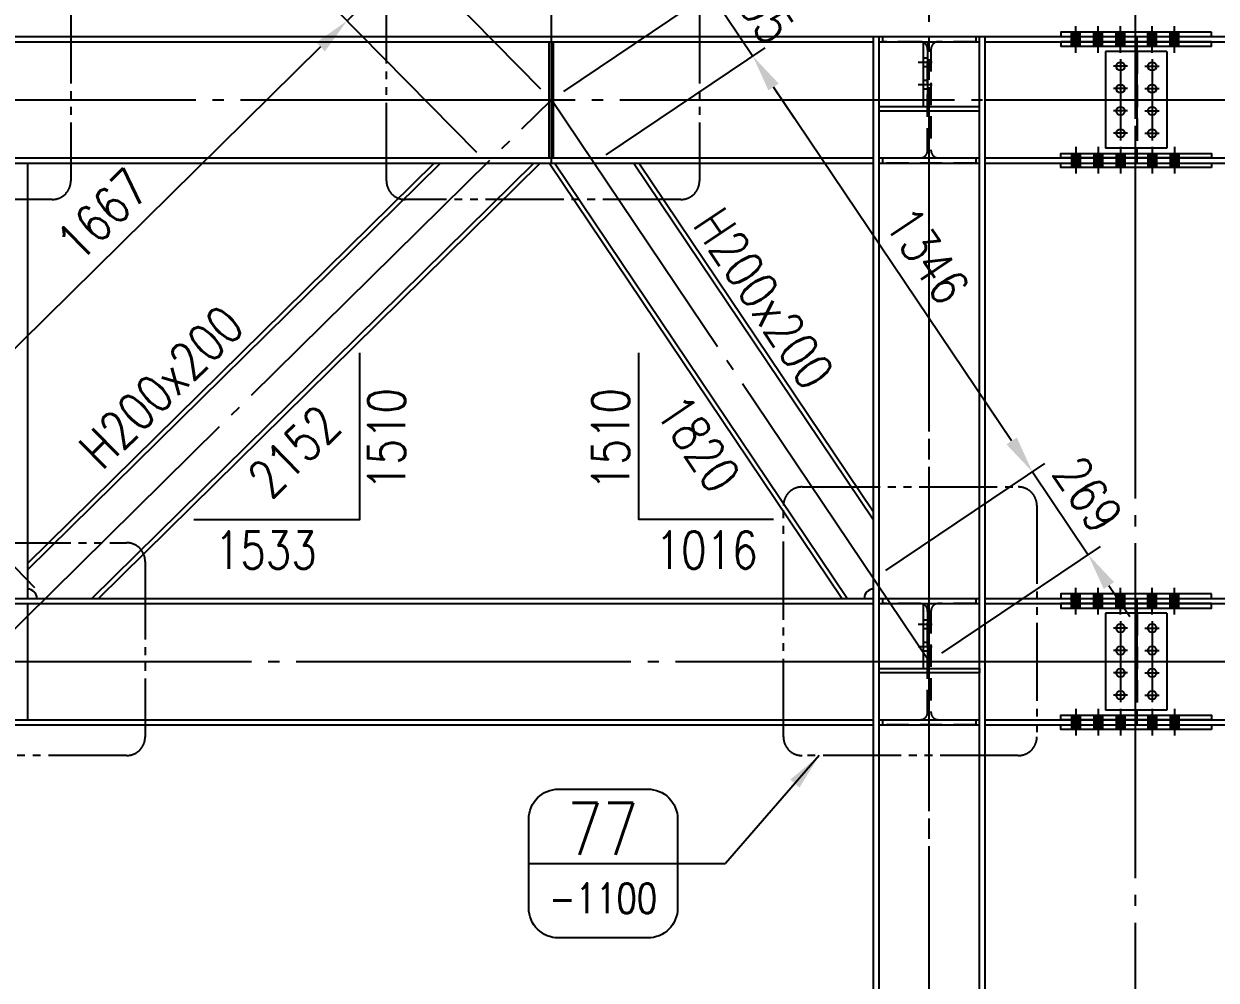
# Model space of a CAD drawing. Header units: millimetres. Extents: x 0 to 232280, y -26939 to 23794.
# Drawn here: x 175963 to 179168, y 16915 to 19485 of the extents above; entities that cross this region are included whole.
import ezdxf
from ezdxf.enums import TextEntityAlignment as Align

# ---------------------------------------------------------------- set-up
doc = ezdxf.new("R2010")
doc.units = ezdxf.units.MM
doc.header["$LTSCALE"] = 30
for name, pattern in [('JNK-CENTER', [34, 30, -1.5, 1, -1.5]), ('JNK-HIDDEN', [3, 2, -1]), ('PH2', [15, 10, -1, 1, -1, 1, -1])]:
    doc.linetypes.add(name, pattern=pattern)
for name, color, linetype in [('CEN-R', 1, 'JNK-CENTER'), ('CON-G', 3, 'Continuous'), ('CON-W', 7, 'Continuous'), ('CON-Y', 2, 'Continuous'), ('det', 2, 'PH2'), ('Dim-W', 7, 'Continuous'), ('HID-Y', 2, 'JNK-HIDDEN')]:
    doc.layers.add(name, color=color, linetype=linetype)
doc.styles.add('SIMPLEX', font='simplex.shx', dxfattribs={"width": 0.8})
doc.dimstyles.new('DIM35', dxfattribs={"dimscale": 35, "dimtxt": 2.5, "dimasz": 2.5, "dimexe": 0.8, "dimexo": 1, "dimgap": 1, "dimtad": 1, "dimdec": 1, "dimdsep": 46, "dimtxsty": 'SIMPLEX', "dimcen": 0, "dimclrd": 7, "dimclre": 7, "dimclrt": 2, "dimadec": 1, "dimazin": 2, "dimtfac": 1, "dimtdec": 1, "dimtix": 1, "dimtmove": 2, "dimatfit": 2, "dimfxl": 1, "dimtfill": 1, "dimarcsym": 1})
doc.dimstyles.new('DIM40', dxfattribs={"dimscale": 40, "dimtxt": 2.5, "dimasz": 2.5, "dimexe": 1, "dimexo": 1, "dimgap": 1, "dimtad": 1, "dimdec": 0, "dimdsep": 46, "dimtxsty": 'SIMPLEX', "dimcen": 0, "dimclrd": 7, "dimclre": 7, "dimclrt": 2, "dimadec": 1, "dimazin": 2, "dimtfac": 1, "dimtdec": 0, "dimtix": 1, "dimtmove": 2, "dimatfit": 2, "dimfxl": 1, "dimtolj": 1, "dimtzin": 0, "dimarcsym": 1})

# ---------------------------------------------------------------- blocks, each defined once
blk = doc.blocks.new('*D2046')
at = {"layer": 'DEFPOINTS', "color": 0, "transparency": 16777216}
for p in [(178397.3, 21080.3), (168535.3, 19451.1), (178397.3, 19451.1)]:
    blk.add_point(p, dxfattribs=at)
at = {"layer": 'Dim-W', "color": 7, "linetype": 'ByBlock', "lineweight": -2, "transparency": 16777216}
for p, q in [((168535.3, 19491.1), (168535.3, 21112.3)), ((178397.3, 19491.1), (178397.3, 21112.3)), ((168635.3, 21080.3), (178297.3, 21080.3))]:
    blk.add_line(p, q, dxfattribs=at)
at = {"layer": 'Dim-W', "color": 7, "transparency": 16777216}
for points in [[(168635.3, 21097), (168635.3, 21063.7), (168535.3, 21080.3)], [(178297.3, 21097), (178297.3, 21063.7), (178397.3, 21080.3)]]:
    blk.add_solid(points, dxfattribs=at)
at = {"layer": 'Dim-W', "color": 2, "transparency": 16777216, "insert": (173466.3, 21170.3), "char_height": 100, "attachment_point": 5, "style": 'SIMPLEX', "bg_fill": 3, "box_fill_scale": 1.1, "bg_fill_color": 256, "bg_fill_true_color": 13158600, "bg_fill_transparency": 0}
blk.add_mtext('9862', dxfattribs=at)
blk = doc.blocks.new('*D2047')
at = {"layer": 'DEFPOINTS', "color": 0, "transparency": 16777216}
for p in [(179505.3, 21080.3), (178397.3, 19451.1), (179505.3, 19451.1)]:
    blk.add_point(p, dxfattribs=at)
at = {"layer": 'Dim-W', "color": 7, "linetype": 'ByBlock', "lineweight": -2, "transparency": 16777216}
for p, q in [((178397.3, 19491.1), (178397.3, 21112.3)), ((179505.3, 19491.1), (179505.3, 21112.3)), ((178497.3, 21080.3), (179405.3, 21080.3))]:
    blk.add_line(p, q, dxfattribs=at)
at = {"layer": 'Dim-W', "color": 7, "transparency": 16777216}
for points in [[(178497.3, 21097), (178497.3, 21063.7), (178397.3, 21080.3)], [(179405.3, 21097), (179405.3, 21063.7), (179505.3, 21080.3)]]:
    blk.add_solid(points, dxfattribs=at)
at = {"layer": 'Dim-W', "color": 2, "transparency": 16777216, "insert": (178951.3, 21170.3), "char_height": 100, "attachment_point": 5, "style": 'SIMPLEX', "bg_fill": 3, "box_fill_scale": 1.1, "bg_fill_color": 256, "bg_fill_true_color": 13158600, "bg_fill_transparency": 0}
blk.add_mtext('1108', dxfattribs=at)
blk = doc.blocks.new('*D2061')
at = {"layer": 'DEFPOINTS', "color": 0, "ltscale": 0.5, "transparency": 16777216}
for p in [(175848.3, 20440.3), (175848.3, 19321.1), (177381.3, 19281.1)]:
    blk.add_point(p, dxfattribs=at)
at = {"layer": 'Dim-W', "color": 7, "linetype": 'ByBlock', "lineweight": -2, "ltscale": 0.5, "transparency": 16777216}
for p, q in [((175848.3, 19361.1), (175848.3, 20480.3)), ((177381.3, 19321.1), (177381.3, 20480.3)), ((177281.3, 20440.3), (175948.3, 20440.3))]:
    blk.add_line(p, q, dxfattribs=at)
at = {"layer": 'Dim-W', "color": 7, "ltscale": 0.5, "transparency": 16777216}
for points in [[(175948.3, 20457), (175948.3, 20423.7), (175848.3, 20440.3)], [(177281.3, 20457), (177281.3, 20423.7), (177381.3, 20440.3)]]:
    blk.add_solid(points, dxfattribs=at)
at = {"layer": 'Dim-W', "color": 2, "ltscale": 0.5, "transparency": 16777216, "insert": (176614.8, 20530.3), "char_height": 100, "attachment_point": 5, "style": 'SIMPLEX'}
blk.add_mtext('\\A1;1533', dxfattribs=at)
blk = doc.blocks.new('*D2062')
at = {"layer": 'DEFPOINTS', "color": 0, "ltscale": 0.5, "transparency": 16777216}
for p in [(178397.3, 20440.3), (178397.3, 19491.1), (177381.3, 19321.1)]:
    blk.add_point(p, dxfattribs=at)
at = {"layer": 'Dim-W', "color": 7, "linetype": 'ByBlock', "lineweight": -2, "ltscale": 0.5, "transparency": 16777216}
for p, q in [((177381.3, 19361.1), (177381.3, 20480.3)), ((178397.3, 19531.1), (178397.3, 20480.3)), ((177481.3, 20440.3), (178297.3, 20440.3))]:
    blk.add_line(p, q, dxfattribs=at)
at = {"layer": 'Dim-W', "color": 7, "ltscale": 0.5, "transparency": 16777216}
for points in [[(177481.3, 20457), (177481.3, 20423.7), (177381.3, 20440.3)], [(178297.3, 20457), (178297.3, 20423.7), (178397.3, 20440.3)]]:
    blk.add_solid(points, dxfattribs=at)
at = {"layer": 'Dim-W', "color": 2, "ltscale": 0.5, "transparency": 16777216, "insert": (177889.3, 20530.3), "char_height": 100, "attachment_point": 5, "style": 'SIMPLEX'}
blk.add_mtext('\\A1;1016', dxfattribs=at)
blk = doc.blocks.new('*D1995')
at = {"layer": 'DEFPOINTS', "color": 0, "ltscale": 0.5, "transparency": 16777216}
for p in [(177922.8, 19398.5), (177495.7, 19111.1), (178247.3, 17994.1)]:
    blk.add_point(p, dxfattribs=at)
at = {"layer": 'Dim-W', "color": 7, "linetype": 'ByBlock', "lineweight": -2, "ltscale": 0.5, "transparency": 16777216}
for p, q in [((177528.8, 19133.5), (177955.9, 19420.8)), ((178618.5, 18364.4), (177978.6, 19315.5)), ((178280.5, 18016.4), (178707.6, 18303.8))]:
    blk.add_line(p, q, dxfattribs=at)
at = {"layer": 'Dim-W', "color": 7, "ltscale": 0.5, "transparency": 16777216}
for points in [[(177992.4, 19324.8), (177964.8, 19306.2), (177922.8, 19398.5)], [(178632.4, 18373.7), (178604.7, 18355.1), (178674.4, 18281.4)]]:
    blk.add_solid(points, dxfattribs=at)
at = {"layer": 'Dim-W', "color": 2, "ltscale": 0.5, "transparency": 16777216, "insert": (178391.7, 18862.8), "char_height": 100, "attachment_point": 5, "rotation": 303.9345, "style": 'SIMPLEX'}
blk.add_mtext('\\A1;1346', dxfattribs=at)
blk = doc.blocks.new('*D2002')
at = {"layer": 'DEFPOINTS', "color": 0, "ltscale": 0.5, "transparency": 16777216}
for p in [(175644.2, 18323.5), (176020.9, 17941.1), (175848.3, 17771.1)]:
    blk.add_point(p, dxfattribs=at)
at = {"layer": 'Dim-W', "color": 7, "linetype": 'ByBlock', "lineweight": -2, "ltscale": 0.5, "transparency": 16777216}
for p, q in [((175715.4, 18393.7), (175786.7, 18463.9)), ((175992.8, 17969.6), (175616.1, 18352)), ((175471.6, 18153.5), (175644.2, 18323.5)), ((175820.2, 17799.6), (175443.5, 18182)), ((175400.4, 18083.4), (175329.1, 18013.2))]:
    blk.add_line(p, q, dxfattribs=at)
at = {"layer": 'Dim-W', "color": 7, "ltscale": 0.5, "transparency": 16777216}
for points in [[(175703.7, 18405.6), (175727.1, 18381.8), (175644.2, 18323.5)], [(175388.7, 18095.2), (175412, 18071.5), (175471.6, 18153.5)]]:
    blk.add_solid(points, dxfattribs=at)
at = {"layer": 'Dim-W', "color": 2, "ltscale": 0.5, "transparency": 16777216, "insert": (175494.7, 18302.7), "char_height": 100, "attachment_point": 5, "rotation": 44.5669, "style": 'SIMPLEX'}
blk.add_mtext('\\A1;242', dxfattribs=at)
blk = doc.blocks.new('*D2003')
at = {"layer": 'DEFPOINTS', "color": 0, "ltscale": 0.5, "transparency": 16777216}
for p in [(176832, 19493.5), (177208.7, 19111.1), (176020.9, 17941.1)]:
    blk.add_point(p, dxfattribs=at)
at = {"layer": 'Dim-W', "color": 7, "linetype": 'ByBlock', "lineweight": -2, "ltscale": 0.5, "transparency": 16777216}
for p, q in [((177180.6, 19139.6), (176803.9, 19522)), ((175715.4, 18393.7), (176760.8, 19423.4)), ((175992.8, 17969.6), (175616.1, 18352))]:
    blk.add_line(p, q, dxfattribs=at)
at = {"layer": 'Dim-W', "color": 7, "ltscale": 0.5, "transparency": 16777216}
for points in [[(176749.1, 19435.2), (176772.5, 19411.5), (176832, 19493.5)], [(175703.7, 18405.6), (175727.1, 18381.8), (175644.2, 18323.5)]]:
    blk.add_solid(points, dxfattribs=at)
at = {"layer": 'Dim-W', "color": 2, "ltscale": 0.5, "transparency": 16777216, "insert": (176174.9, 18972.7), "char_height": 100, "attachment_point": 5, "rotation": 44.5669, "style": 'SIMPLEX'}
blk.add_mtext('\\A1;1667', dxfattribs=at)
blk = doc.blocks.new('*D2004')
at = {"layer": 'DEFPOINTS', "color": 0, "ltscale": 0.5, "transparency": 16777216}
for p in [(176832, 19493.5), (177381.3, 19281.1), (177208.7, 19111.1)]:
    blk.add_point(p, dxfattribs=at)
at = {"layer": 'Dim-W', "color": 7, "linetype": 'ByBlock', "lineweight": -2, "ltscale": 0.5, "transparency": 16777216}
for p, q in [((177075.8, 19733.7), (177147.1, 19803.9)), ((177353.2, 19309.6), (176976.5, 19692)), ((177004.6, 19663.5), (176832, 19493.5)), ((177180.6, 19139.6), (176803.9, 19522)), ((176760.8, 19423.4), (176689.5, 19353.2))]:
    blk.add_line(p, q, dxfattribs=at)
at = {"layer": 'Dim-W', "color": 7, "ltscale": 0.5, "transparency": 16777216}
for points in [[(177064.1, 19745.6), (177087.5, 19721.8), (177004.6, 19663.5)], [(176749.1, 19435.2), (176772.5, 19411.5), (176832, 19493.5)]]:
    blk.add_solid(points, dxfattribs=at)
at = {"layer": 'Dim-W', "color": 2, "ltscale": 0.5, "transparency": 16777216, "insert": (176855.1, 19642.7), "char_height": 100, "attachment_point": 5, "rotation": 44.5669, "style": 'SIMPLEX'}
blk.add_mtext('\\A1;242', dxfattribs=at)
blk = doc.blocks.new('*D2005')
at = {"layer": 'DEFPOINTS', "color": 0, "ltscale": 0.5, "transparency": 16777216}
for p in [(177922.8, 19398.5), (177381.3, 19281.1), (177495.7, 19111.1)]:
    blk.add_point(p, dxfattribs=at)
at = {"layer": 'Dim-W', "color": 7, "linetype": 'ByBlock', "lineweight": -2, "ltscale": 0.5, "transparency": 16777216}
for p, q in [((177752.5, 19651.5), (177696.7, 19734.4)), ((177414.5, 19303.5), (177841.6, 19590.8)), ((177808.4, 19568.5), (177922.8, 19398.5)), ((177528.8, 19133.5), (177955.9, 19420.8)), ((177978.6, 19315.5), (178034.4, 19232.6))]:
    blk.add_line(p, q, dxfattribs=at)
at = {"layer": 'Dim-W', "color": 7, "ltscale": 0.5, "transparency": 16777216}
for points in [[(177766.4, 19660.8), (177738.7, 19642.2), (177808.4, 19568.5)], [(177992.4, 19324.8), (177964.8, 19306.2), (177922.8, 19398.5)]]:
    blk.add_solid(points, dxfattribs=at)
at = {"layer": 'Dim-W', "color": 2, "ltscale": 0.5, "transparency": 16777216, "insert": (177940.2, 19533.7), "char_height": 100, "attachment_point": 5, "rotation": 303.9345, "style": 'SIMPLEX'}
blk.add_mtext('\\A1;205', dxfattribs=at)
blk = doc.blocks.new('*D2006')
at = {"layer": 'DEFPOINTS', "color": 0, "ltscale": 0.5, "transparency": 16777216}
for p in [(178824.4, 18058.5), (178247.3, 17994.1), (178397.3, 17771.1)]:
    blk.add_point(p, dxfattribs=at)
at = {"layer": 'Dim-W', "color": 7, "linetype": 'ByBlock', "lineweight": -2, "ltscale": 0.5, "transparency": 16777216}
for p, q in [((178618.5, 18364.4), (178562.7, 18447.4)), ((178280.5, 18016.4), (178707.6, 18303.8)), ((178674.4, 18281.4), (178824.4, 18058.5)), ((178430.5, 17793.5), (178857.6, 18080.8)), ((178880.2, 17975.5), (178936, 17892.6))]:
    blk.add_line(p, q, dxfattribs=at)
at = {"layer": 'Dim-W', "color": 7, "ltscale": 0.5, "transparency": 16777216}
for points in [[(178632.4, 18373.7), (178604.7, 18355.1), (178674.4, 18281.4)], [(178894, 17984.8), (178866.4, 17966.2), (178824.4, 18058.5)]]:
    blk.add_solid(points, dxfattribs=at)
at = {"layer": 'Dim-W', "color": 2, "ltscale": 0.5, "transparency": 16777216, "insert": (178824, 18220.2), "char_height": 100, "attachment_point": 5, "rotation": 303.9345, "style": 'SIMPLEX'}
blk.add_mtext('\\A1;269', dxfattribs=at)
blk = doc.blocks.new('det-tag')
at = {"layer": 'CON-Y'}
blk.add_line((5, 0), (-5, 0), dxfattribs=at)
blk.add_lwpolyline([(-3, -5), (3, -5, 0.414214), (5, -3), (5, 3, 0.414214), (3, 5), (-3, 5, 0.414214), (-5, 3), (-5, -3, 0.414214)], format="xyb", close=True, dxfattribs=at)
at = {"layer": 'CON-G', "style": 'SIMPLEX', "width": 0.8}
blk.add_attdef('TAG', text='', height=3.5, dxfattribs=at).set_placement((0.023, 0.58), align=Align.CENTER)
at = {"layer": 'CON-Y', "style": 'SIMPLEX', "width": 0.8}
blk.add_attdef('-8888', text='', height=2, dxfattribs=at).set_placement((0, -3.34), align=Align.CENTER)

msp = doc.modelspace()

# ---------------------------------------------------------------- hatches: boundary and pattern name
at = {"layer": 'CON-W'}
h = msp.add_hatch(color=256, dxfattribs=at)
h.paths.add_polyline_path([(178791.27, 19111.12), (178791.27, 19099.12), (178802.77, 19099.12), (178802.77, 19111.12)])
h.paths.add_polyline_path([(178779.77, 19111.12), (178779.77, 19099.12), (178791.27, 19099.12), (178791.27, 19111.12)])
h.paths.add_polyline_path([(178779.77, 19111.12), (178791.27, 19111.12), (178791.27, 19125.12), (178779.77, 19125.12)])
h.paths.add_polyline_path([(178791.27, 19111.12), (178802.77, 19111.12), (178802.77, 19125.12), (178791.27, 19125.12)])
h.paths.add_polyline_path([(178791.27, 19125.12), (178802.77, 19125.12), (178802.77, 19137.12), (178791.27, 19137.12)])
h.paths.add_polyline_path([(178779.77, 19125.12), (178791.27, 19125.12), (178791.27, 19137.12), (178779.77, 19137.12)])
h = msp.add_hatch(color=256, dxfattribs=at)
h.paths.add_polyline_path([(178851.27, 19111.12), (178851.27, 19099.12), (178862.77, 19099.12), (178862.77, 19111.12)])
h.paths.add_polyline_path([(178839.77, 19111.12), (178839.77, 19099.12), (178851.27, 19099.12), (178851.27, 19111.12)])
h.paths.add_polyline_path([(178839.77, 19111.12), (178851.27, 19111.12), (178851.27, 19125.12), (178839.77, 19125.12)])
h.paths.add_polyline_path([(178851.27, 19111.12), (178862.77, 19111.12), (178862.77, 19125.12), (178851.27, 19125.12)])
h.paths.add_polyline_path([(178851.27, 19125.12), (178862.77, 19125.12), (178862.77, 19137.12), (178851.27, 19137.12)])
h.paths.add_polyline_path([(178839.77, 19125.12), (178851.27, 19125.12), (178851.27, 19137.12), (178839.77, 19137.12)])
h = msp.add_hatch(color=256, dxfattribs=at)
h.paths.add_polyline_path([(178911.27, 19111.12), (178911.27, 19099.12), (178922.77, 19099.12), (178922.77, 19111.12)])
h.paths.add_polyline_path([(178899.77, 19111.12), (178899.77, 19099.12), (178911.27, 19099.12), (178911.27, 19111.12)])
h.paths.add_polyline_path([(178899.77, 19111.12), (178911.27, 19111.12), (178911.27, 19125.12), (178899.77, 19125.12)])
h.paths.add_polyline_path([(178911.27, 19111.12), (178922.77, 19111.12), (178922.77, 19125.12), (178911.27, 19125.12)])
h.paths.add_polyline_path([(178911.27, 19125.12), (178922.77, 19125.12), (178922.77, 19137.12), (178911.27, 19137.12)])
h.paths.add_polyline_path([(178899.77, 19125.12), (178911.27, 19125.12), (178911.27, 19137.12), (178899.77, 19137.12)])
h = msp.add_hatch(color=256, dxfattribs=at)
h.paths.add_polyline_path([(178996.27, 19111.12), (178996.27, 19099.12), (179007.77, 19099.12), (179007.77, 19111.12)])
h.paths.add_polyline_path([(178984.77, 19111.12), (178984.77, 19099.12), (178996.27, 19099.12), (178996.27, 19111.12)])
h.paths.add_polyline_path([(178984.77, 19111.12), (178996.27, 19111.12), (178996.27, 19125.12), (178984.77, 19125.12)])
h.paths.add_polyline_path([(178996.27, 19111.12), (179007.77, 19111.12), (179007.77, 19125.12), (178996.27, 19125.12)])
h.paths.add_polyline_path([(178996.27, 19125.12), (179007.77, 19125.12), (179007.77, 19137.12), (178996.27, 19137.12)])
h.paths.add_polyline_path([(178984.77, 19125.12), (178996.27, 19125.12), (178996.27, 19137.12), (178984.77, 19137.12)])
h = msp.add_hatch(color=256, dxfattribs=at)
h.paths.add_polyline_path([(179056.27, 19111.12), (179056.27, 19099.12), (179067.77, 19099.12), (179067.77, 19111.12)])
h.paths.add_polyline_path([(179044.77, 19111.12), (179044.77, 19099.12), (179056.27, 19099.12), (179056.27, 19111.12)])
h.paths.add_polyline_path([(179044.77, 19111.12), (179056.27, 19111.12), (179056.27, 19125.12), (179044.77, 19125.12)])
h.paths.add_polyline_path([(179056.27, 19111.12), (179067.77, 19111.12), (179067.77, 19125.12), (179056.27, 19125.12)])
h.paths.add_polyline_path([(179056.27, 19125.12), (179067.77, 19125.12), (179067.77, 19137.12), (179056.27, 19137.12)])
h.paths.add_polyline_path([(179044.77, 19125.12), (179056.27, 19125.12), (179056.27, 19137.12), (179044.77, 19137.12)])
h = msp.add_hatch(color=256, dxfattribs=at)
h.paths.add_polyline_path([(178791.27, 17941.12), (178791.27, 17953.12), (178802.77, 17953.12), (178802.77, 17941.12)])
h.paths.add_polyline_path([(178779.77, 17941.12), (178779.77, 17953.12), (178791.27, 17953.12), (178791.27, 17941.12)])
h.paths.add_polyline_path([(178779.77, 17941.12), (178791.27, 17941.12), (178791.27, 17927.12), (178779.77, 17927.12)])
h.paths.add_polyline_path([(178791.27, 17941.12), (178802.77, 17941.12), (178802.77, 17927.12), (178791.27, 17927.12)])
h.paths.add_polyline_path([(178791.27, 17927.12), (178802.77, 17927.12), (178802.77, 17915.12), (178791.27, 17915.12)])
h.paths.add_polyline_path([(178779.77, 17927.12), (178791.27, 17927.12), (178791.27, 17915.12), (178779.77, 17915.12)])
h = msp.add_hatch(color=256, dxfattribs=at)
h.paths.add_polyline_path([(178851.27, 17941.12), (178851.27, 17953.12), (178862.77, 17953.12), (178862.77, 17941.12)])
h.paths.add_polyline_path([(178839.77, 17941.12), (178839.77, 17953.12), (178851.27, 17953.12), (178851.27, 17941.12)])
h.paths.add_polyline_path([(178839.77, 17941.12), (178851.27, 17941.12), (178851.27, 17927.12), (178839.77, 17927.12)])
h.paths.add_polyline_path([(178851.27, 17941.12), (178862.77, 17941.12), (178862.77, 17927.12), (178851.27, 17927.12)])
h.paths.add_polyline_path([(178851.27, 17927.12), (178862.77, 17927.12), (178862.77, 17915.12), (178851.27, 17915.12)])
h.paths.add_polyline_path([(178839.77, 17927.12), (178851.27, 17927.12), (178851.27, 17915.12), (178839.77, 17915.12)])
h = msp.add_hatch(color=256, dxfattribs=at)
h.paths.add_polyline_path([(178911.27, 17941.12), (178911.27, 17953.12), (178922.77, 17953.12), (178922.77, 17941.12)])
h.paths.add_polyline_path([(178899.77, 17941.12), (178899.77, 17953.12), (178911.27, 17953.12), (178911.27, 17941.12)])
h.paths.add_polyline_path([(178899.77, 17941.12), (178911.27, 17941.12), (178911.27, 17927.12), (178899.77, 17927.12)])
h.paths.add_polyline_path([(178911.27, 17941.12), (178922.77, 17941.12), (178922.77, 17927.12), (178911.27, 17927.12)])
h.paths.add_polyline_path([(178911.27, 17927.12), (178922.77, 17927.12), (178922.77, 17915.12), (178911.27, 17915.12)])
h.paths.add_polyline_path([(178899.77, 17927.12), (178911.27, 17927.12), (178911.27, 17915.12), (178899.77, 17915.12)])
h = msp.add_hatch(color=256, dxfattribs=at)
h.paths.add_polyline_path([(178996.27, 17941.12), (178996.27, 17953.12), (179007.77, 17953.12), (179007.77, 17941.12)])
h.paths.add_polyline_path([(178984.77, 17941.12), (178984.77, 17953.12), (178996.27, 17953.12), (178996.27, 17941.12)])
h.paths.add_polyline_path([(178984.77, 17941.12), (178996.27, 17941.12), (178996.27, 17927.12), (178984.77, 17927.12)])
h.paths.add_polyline_path([(178996.27, 17941.12), (179007.77, 17941.12), (179007.77, 17927.12), (178996.27, 17927.12)])
h.paths.add_polyline_path([(178996.27, 17927.12), (179007.77, 17927.12), (179007.77, 17915.12), (178996.27, 17915.12)])
h.paths.add_polyline_path([(178984.77, 17927.12), (178996.27, 17927.12), (178996.27, 17915.12), (178984.77, 17915.12)])
h = msp.add_hatch(color=256, dxfattribs=at)
h.paths.add_polyline_path([(179056.27, 17941.12), (179056.27, 17953.12), (179067.77, 17953.12), (179067.77, 17941.12)])
h.paths.add_polyline_path([(179044.77, 17941.12), (179044.77, 17953.12), (179056.27, 17953.12), (179056.27, 17941.12)])
h.paths.add_polyline_path([(179044.77, 17941.12), (179056.27, 17941.12), (179056.27, 17927.12), (179044.77, 17927.12)])
h.paths.add_polyline_path([(179056.27, 17941.12), (179067.77, 17941.12), (179067.77, 17927.12), (179056.27, 17927.12)])
h.paths.add_polyline_path([(179056.27, 17927.12), (179067.77, 17927.12), (179067.77, 17915.12), (179056.27, 17915.12)])
h.paths.add_polyline_path([(179044.77, 17927.12), (179056.27, 17927.12), (179056.27, 17915.12), (179044.77, 17915.12)])
h = msp.add_hatch(color=256, dxfattribs=at)
h.paths.add_polyline_path([(178791.27, 17601.12), (178791.27, 17589.12), (178802.77, 17589.12), (178802.77, 17601.12)])
h.paths.add_polyline_path([(178779.77, 17601.12), (178779.77, 17589.12), (178791.27, 17589.12), (178791.27, 17601.12)])
h.paths.add_polyline_path([(178779.77, 17601.12), (178791.27, 17601.12), (178791.27, 17615.12), (178779.77, 17615.12)])
h.paths.add_polyline_path([(178791.27, 17601.12), (178802.77, 17601.12), (178802.77, 17615.12), (178791.27, 17615.12)])
h.paths.add_polyline_path([(178791.27, 17615.12), (178802.77, 17615.12), (178802.77, 17627.12), (178791.27, 17627.12)])
h.paths.add_polyline_path([(178779.77, 17615.12), (178791.27, 17615.12), (178791.27, 17627.12), (178779.77, 17627.12)])
h = msp.add_hatch(color=256, dxfattribs=at)
h.paths.add_polyline_path([(178851.27, 17601.12), (178851.27, 17589.12), (178862.77, 17589.12), (178862.77, 17601.12)])
h.paths.add_polyline_path([(178839.77, 17601.12), (178839.77, 17589.12), (178851.27, 17589.12), (178851.27, 17601.12)])
h.paths.add_polyline_path([(178839.77, 17601.12), (178851.27, 17601.12), (178851.27, 17615.12), (178839.77, 17615.12)])
h.paths.add_polyline_path([(178851.27, 17601.12), (178862.77, 17601.12), (178862.77, 17615.12), (178851.27, 17615.12)])
h.paths.add_polyline_path([(178851.27, 17615.12), (178862.77, 17615.12), (178862.77, 17627.12), (178851.27, 17627.12)])
h.paths.add_polyline_path([(178839.77, 17615.12), (178851.27, 17615.12), (178851.27, 17627.12), (178839.77, 17627.12)])
h = msp.add_hatch(color=256, dxfattribs=at)
h.paths.add_polyline_path([(178911.27, 17601.12), (178911.27, 17589.12), (178922.77, 17589.12), (178922.77, 17601.12)])
h.paths.add_polyline_path([(178899.77, 17601.12), (178899.77, 17589.12), (178911.27, 17589.12), (178911.27, 17601.12)])
h.paths.add_polyline_path([(178899.77, 17601.12), (178911.27, 17601.12), (178911.27, 17615.12), (178899.77, 17615.12)])
h.paths.add_polyline_path([(178911.27, 17601.12), (178922.77, 17601.12), (178922.77, 17615.12), (178911.27, 17615.12)])
h.paths.add_polyline_path([(178911.27, 17615.12), (178922.77, 17615.12), (178922.77, 17627.12), (178911.27, 17627.12)])
h.paths.add_polyline_path([(178899.77, 17615.12), (178911.27, 17615.12), (178911.27, 17627.12), (178899.77, 17627.12)])
h = msp.add_hatch(color=256, dxfattribs=at)
h.paths.add_polyline_path([(178996.27, 17601.12), (178996.27, 17589.12), (179007.77, 17589.12), (179007.77, 17601.12)])
h.paths.add_polyline_path([(178984.77, 17601.12), (178984.77, 17589.12), (178996.27, 17589.12), (178996.27, 17601.12)])
h.paths.add_polyline_path([(178984.77, 17601.12), (178996.27, 17601.12), (178996.27, 17615.12), (178984.77, 17615.12)])
h.paths.add_polyline_path([(178996.27, 17601.12), (179007.77, 17601.12), (179007.77, 17615.12), (178996.27, 17615.12)])
h.paths.add_polyline_path([(178996.27, 17615.12), (179007.77, 17615.12), (179007.77, 17627.12), (178996.27, 17627.12)])
h.paths.add_polyline_path([(178984.77, 17615.12), (178996.27, 17615.12), (178996.27, 17627.12), (178984.77, 17627.12)])
h = msp.add_hatch(color=256, dxfattribs=at)
h.paths.add_polyline_path([(179056.27, 17601.12), (179056.27, 17589.12), (179067.77, 17589.12), (179067.77, 17601.12)])
h.paths.add_polyline_path([(179044.77, 17601.12), (179044.77, 17589.12), (179056.27, 17589.12), (179056.27, 17601.12)])
h.paths.add_polyline_path([(179044.77, 17601.12), (179056.27, 17601.12), (179056.27, 17615.12), (179044.77, 17615.12)])
h.paths.add_polyline_path([(179056.27, 17601.12), (179067.77, 17601.12), (179067.77, 17615.12), (179056.27, 17615.12)])
h.paths.add_polyline_path([(179056.27, 17615.12), (179067.77, 17615.12), (179067.77, 17627.12), (179056.27, 17627.12)])
h.paths.add_polyline_path([(179044.77, 17615.12), (179056.27, 17615.12), (179056.27, 17627.12), (179044.77, 17627.12)])

# ---------------------------------------------------------------- linework, layer by layer
at = {"layer": 'CEN-R'}
for p, q in [((178397.27, 15329.72), (178397.27, 19451.12)), ((178405.14, 19381.12), (178366.9, 19381.12)), ((178930.44, 19371.12), (178892.11, 19371.12)), ((178930.44, 19371.12), (178892.11, 19371.12)), ((178911.27, 19390.29), (178911.27, 19171.96)), ((178977.11, 19371.12), (179015.44, 19371.12)), ((178977.11, 19371.12), (179015.44, 19371.12)), ((178996.27, 19390.29), (178996.27, 19171.96)), ((178405.14, 19321.12), (178366.9, 19321.12)), ((178930.44, 19311.12), (178892.11, 19311.12)), ((178977.11, 19311.12), (179015.44, 19311.12)), ((168385.27, 19281.12), (189517.27, 19281.12)), ((175848.27, 17771.12), (177381.27, 19281.12)), ((178397.27, 17771.12), (177381.27, 19281.12)), ((178547.27, 19281.12), (179371.27, 19281.12)), ((178930.44, 19251.12), (178892.11, 19251.12)), ((178977.11, 19251.12), (179015.44, 19251.12)), ((178911.27, 19210.29), (178911.27, 19171.96)), ((178996.27, 19210.29), (178996.27, 19171.96)), ((178930.44, 19191.12), (178892.11, 19191.12)), ((178930.44, 19191.12), (178892.11, 19191.12)), ((178977.11, 19191.12), (179015.44, 19191.12)), ((178977.11, 19191.12), (179015.44, 19191.12)), ((178791.27, 19154.58), (178791.27, 19082.86)), ((178851.27, 19154.58), (178851.27, 19082.86)), ((178911.27, 19154.58), (178911.27, 19082.86)), ((178996.27, 19154.58), (178996.27, 19082.86)), ((179056.27, 19154.58), (179056.27, 19082.86)), ((178791.27, 17897.67), (178791.27, 17969.39)), ((178851.27, 17897.67), (178851.27, 17969.39)), ((178911.27, 17897.67), (178911.27, 17969.39)), ((178996.27, 17897.67), (178996.27, 17969.39)), ((179056.27, 17897.67), (179056.27, 17969.39)), ((178405.14, 17871.12), (178366.9, 17871.12)), ((178930.44, 17861.12), (178892.11, 17861.12)), ((178930.44, 17861.12), (178892.11, 17861.12)), ((178911.27, 17880.29), (178911.27, 17661.96)), ((178977.11, 17861.12), (179015.44, 17861.12)), ((178977.11, 17861.12), (179015.44, 17861.12)), ((178996.27, 17880.29), (178996.27, 17661.96)), ((178405.14, 17811.12), (178366.9, 17811.12)), ((178930.44, 17801.12), (178892.11, 17801.12)), ((178977.11, 17801.12), (179015.44, 17801.12)), ((168535.27, 17771.12), (178547.27, 17771.12)), ((178547.27, 17771.12), (179371.27, 17771.12)), ((178930.44, 17741.12), (178892.11, 17741.12)), ((178977.11, 17741.12), (179015.44, 17741.12)), ((178911.27, 17700.29), (178911.27, 17661.96)), ((178996.27, 17700.29), (178996.27, 17661.96)), ((178930.44, 17681.12), (178892.11, 17681.12)), ((178930.44, 17681.12), (178892.11, 17681.12)), ((178977.11, 17681.12), (179015.44, 17681.12)), ((178977.11, 17681.12), (179015.44, 17681.12)), ((178791.27, 17644.58), (178791.27, 17572.86)), ((178851.27, 17644.58), (178851.27, 17572.86)), ((178911.27, 17644.58), (178911.27, 17572.86)), ((178996.27, 17644.58), (178996.27, 17572.86)), ((179056.27, 17644.58), (179056.27, 17572.86))]:
    msp.add_line(p, q, dxfattribs=at)
at = {"layer": 'CON-G'}
for p, q in [((168385.27, 19451.12), (178397.27, 19451.12)), ((168685.27, 19437.12), (178247.27, 19437.12)), ((178247.27, 15451.12), (178247.27, 19451.12)), ((178397.27, 19451.12), (179505.27, 19451.12)), ((178547.27, 15451.12), (178547.27, 19451.12)), ((178547.27, 19437.12), (179355.27, 19437.12)), ((178951.27, 19411.12), (178951.27, 19425.12)), ((178956.27, 19411.12), (178956.27, 19425.12)), ((179036.27, 19411.12), (178871.27, 19411.12)), ((178871.27, 19411.12), (178871.27, 19151.12)), ((179036.27, 19411.12), (179036.27, 19151.12)), ((178262.27, 19263.12), (178532.27, 19263.12)), ((178262.27, 19251.12), (178532.27, 19251.12)), ((179036.27, 19151.12), (178871.27, 19151.12)), ((178951.27, 19137.12), (178951.27, 19151.12)), ((178956.27, 19137.12), (178956.27, 19151.12)), ((168685.27, 19125.12), (178247.27, 19125.12)), ((168685.27, 19111.12), (178247.27, 19111.12)), ((168685.27, 19111.12), (178247.27, 19111.12)), ((175973.27, 19111.12), (175973.27, 17941.12)), ((175973.27, 18034.61), (177066.18, 19111.12)), ((175973.27, 18017.77), (177083.28, 19111.12)), ((176146.26, 17941.12), (177334.09, 19111.12)), ((176163.36, 17941.12), (177351.19, 19111.12)), ((178162.36, 17941.12), (177375.13, 19111.12)), ((178176.82, 17941.12), (177389.59, 19111.12)), ((178247.27, 18151.69), (177601.72, 19111.12)), ((178247.27, 18173.19), (177616.19, 19111.12)), ((178262.27, 19125.12), (178532.27, 19125.12)), ((178262.27, 19111.12), (178532.27, 19111.12)), ((178547.27, 19125.12), (179355.27, 19125.12)), ((178547.27, 19111.12), (179355.27, 19111.12)), ((178547.27, 19111.12), (179355.27, 19111.12)), ((168685.27, 17941.12), (178247.27, 17941.12)), ((168685.27, 17927.12), (178247.27, 17927.12)), ((175973.27, 17927.12), (175973.27, 17615.12)), ((178263.27, 17941.12), (178531.27, 17941.12)), ((178263.27, 17927.12), (178531.27, 17927.12)), ((178381.27, 17753.12), (178381.27, 17927.12)), ((178393.27, 17753.12), (178393.27, 17927.12)), ((178547.27, 17941.12), (179371.27, 17941.12)), ((178547.27, 17927.12), (179371.27, 17927.12)), ((179036.27, 17901.12), (178871.27, 17901.12)), ((178871.27, 17901.12), (178871.27, 17641.12)), ((178951.27, 17901.12), (178951.27, 17915.12)), ((178956.27, 17901.12), (178956.27, 17915.12)), ((179036.27, 17901.12), (179036.27, 17641.12)), ((179036.27, 17641.12), (178871.27, 17641.12)), ((178951.27, 17627.12), (178951.27, 17641.12)), ((178956.27, 17627.12), (178956.27, 17641.12)), ((168685.27, 17615.12), (178247.27, 17615.12)), ((168685.27, 17601.12), (178247.27, 17601.12)), ((178263.27, 17615.12), (178531.27, 17615.12)), ((178263.27, 17601.12), (178531.27, 17601.12)), ((178547.27, 17615.12), (179371.27, 17615.12)), ((178547.27, 17601.12), (179371.27, 17601.12))]:
    msp.add_line(p, q, dxfattribs=at)
for points in [[(179156.27, 19125.12), (178751.27, 19125.12), (178751.27, 19137.12), (179156.27, 19137.12)], [(179156.27, 19099.12), (178751.27, 19099.12), (178751.27, 19111.12), (179156.27, 19111.12)], [(179156.27, 17953.12), (178751.27, 17953.12), (178751.27, 17941.12), (179156.27, 17941.12)], [(179156.27, 17927.12), (178751.27, 17927.12), (178751.27, 17915.12), (179156.27, 17915.12)], [(178532.27, 17753.12), (178532.27, 17741.12), (178262.27, 17741.12), (178262.27, 17753.12)], [(179156.27, 17615.12), (178751.27, 17615.12), (178751.27, 17627.12), (179156.27, 17627.12)], [(179156.27, 17589.12), (178751.27, 17589.12), (178751.27, 17601.12), (179156.27, 17601.12)]]:
    msp.add_lwpolyline(points, close=True, dxfattribs=at)
for centre in [(178911.27, 19371.12), (178996.27, 19371.12), (178911.27, 19311.12), (178996.27, 19311.12), (178911.27, 19251.12), (178996.27, 19251.12), (178911.27, 19191.12), (178996.27, 19191.12), (178911.27, 17861.12), (178996.27, 17861.12), (178911.27, 17801.12), (178996.27, 17801.12), (178911.27, 17741.12), (178996.27, 17741.12), (178911.27, 17681.12), (178996.27, 17681.12)]:
    msp.add_circle(centre, 11.5, dxfattribs=at)
for centre, start, end in [((175973.27, 17941.12), 0, 90), ((178247.27, 17941.12), 90, 180)]:
    msp.add_arc(centre, 25, start, end, dxfattribs=at)
at = {"layer": 'CON-W'}
msp.add_line((177720.55, 17228.55), (177849.08, 17228.55), dxfattribs=at)
at = {"layer": 'det', "ltscale": 0.7}
for points in [[(178005.05, 18190.64, -0.4142136), (178055.05, 18240.64), (178636.51, 18240.64, -0.4142136), (178686.51, 18190.64), (178686.51, 17568.82, -0.4142136), (178636.51, 17518.82), (178055.05, 17518.82, -0.4142136), (178005.05, 17568.82)], [(175514.36, 18040.64, -0.4142136), (175564.36, 18090.64), (176239.15, 18090.64, -0.4142136), (176289.15, 18040.64), (176289.15, 17568.82, -0.4142136), (176239.15, 17518.82), (175564.36, 17518.82, -0.4142136), (175514.36, 17568.82)]]:
    msp.add_lwpolyline(points, format="xyb", close=True, dxfattribs=at)
at = {"layer": 'Dim-W'}
for p, q in [((178956.27, 19176.12), (178956.27, 19386.12)), ((178956.27, 19176.12), (178956.27, 19386.12)), ((178956.27, 17666.12), (178956.27, 17876.12)), ((178956.27, 17666.12), (178956.27, 17876.12))]:
    msp.add_line(p, q, dxfattribs=at)
at = {"layer": 'Dim-W', "ltscale": 0.5}
for points in [[(176419.99, 18153.01), (176866.66, 18153.01), (176866.66, 18601.54)], [(177978.55, 18153.01), (177616.05, 18153.01), (177616.05, 18601.54)]]:
    msp.add_lwpolyline(points, dxfattribs=at)
at = {"layer": 'HID-Y'}
for p, q in [((178393.27, 19392.62), (178381.27, 19392.62)), ((178951.27, 19151.12), (178951.27, 19411.12)), ((178956.27, 19411.12), (178956.27, 19151.12)), ((178393.27, 19369.62), (178381.27, 19369.62)), ((178393.27, 19332.62), (178381.27, 19332.62)), ((178393.27, 19309.62), (178381.27, 19309.62)), ((178779.77, 19137.12), (178779.77, 19099.12)), ((178802.77, 19137.12), (178802.77, 19099.12)), ((178839.77, 19137.12), (178839.77, 19099.12)), ((178862.77, 19137.12), (178862.77, 19099.12)), ((178899.77, 19137.12), (178899.77, 19099.12)), ((178922.77, 19137.12), (178922.77, 19099.12)), ((178951.27, 19111.12), (178951.27, 19137.12)), ((178956.27, 19111.12), (178956.27, 19137.12)), ((178984.77, 19137.12), (178984.77, 19099.12)), ((179007.77, 19137.12), (179007.77, 19099.12)), ((179044.77, 19137.12), (179044.77, 19099.12)), ((179067.77, 19137.12), (179067.77, 19099.12)), ((178779.77, 17915.12), (178779.77, 17953.12)), ((178802.77, 17915.12), (178802.77, 17953.12)), ((178839.77, 17915.12), (178839.77, 17953.12)), ((178862.77, 17915.12), (178862.77, 17953.12)), ((178899.77, 17915.12), (178899.77, 17953.12)), ((178922.77, 17915.12), (178922.77, 17953.12)), ((178984.77, 17915.12), (178984.77, 17953.12)), ((179007.77, 17915.12), (179007.77, 17953.12)), ((179044.77, 17915.12), (179044.77, 17953.12)), ((179067.77, 17915.12), (179067.77, 17953.12)), ((178951.27, 17915.12), (178951.27, 17941.12)), ((178956.27, 17915.12), (178956.27, 17941.12)), ((178951.27, 17641.12), (178951.27, 17901.12)), ((178956.27, 17901.12), (178956.27, 17641.12)), ((178393.27, 17882.62), (178381.27, 17882.62)), ((178393.27, 17859.62), (178381.27, 17859.62)), ((178393.27, 17822.62), (178381.27, 17822.62)), ((178393.27, 17799.62), (178381.27, 17799.62)), ((178779.77, 17627.12), (178779.77, 17589.12)), ((178802.77, 17627.12), (178802.77, 17589.12)), ((178839.77, 17627.12), (178839.77, 17589.12)), ((178862.77, 17627.12), (178862.77, 17589.12)), ((178899.77, 17627.12), (178899.77, 17589.12)), ((178922.77, 17627.12), (178922.77, 17589.12)), ((178951.27, 17601.12), (178951.27, 17627.12)), ((178956.27, 17601.12), (178956.27, 17627.12)), ((178984.77, 17627.12), (178984.77, 17589.12)), ((179007.77, 17627.12), (179007.77, 17589.12)), ((179044.77, 17627.12), (179044.77, 17589.12)), ((179067.77, 17627.12), (179067.77, 17589.12))]:
    msp.add_line(p, q, dxfattribs=at)
msp.add_lwpolyline([(178272.27, 17601.12), (178272.27, 17615.12), (178372.77, 17615.12, 0.4142136), (178392.77, 17635.12), (178392.77, 17907.12, 0.4142136), (178372.77, 17927.12), (178272.27, 17927.12), (178272.27, 17941.12), (178522.27, 17941.12), (178522.27, 17927.12), (178421.77, 17927.12, 0.4142136), (178401.77, 17907.12), (178401.77, 17635.12, 0.4142136), (178421.77, 17615.12), (178522.27, 17615.12), (178522.27, 17601.12)], format="xyb", close=True, dxfattribs=at)

# ---------------------------------------------------------------- block references
at = {"layer": 'CON-W'}
ref = msp.add_blockref('det-tag', (177520.55, 17228.55), dxfattribs=dict(at, xscale=-40, yscale=40, zscale=40))
ref.add_attrib('TAG', '77', dxfattribs={"layer": 'CON-G', "height": 140, "style": 'SIMPLEX', "width": 0.8}).set_placement((177519.61, 17251.75), align=Align.CENTER)
ref.add_attrib('-8888', '-1100', dxfattribs={"layer": 'CON-Y', "height": 80, "style": 'SIMPLEX', "width": 0.8}).set_placement((177520.55, 17094.95), align=Align.CENTER)

# ---------------------------------------------------------------- texts
at = {"layer": 'CON-Y', "style": 'SIMPLEX', "width": 0.8}
for p in [(176988.29, 18232.24), (177590.6, 18232.24)]:
    msp.add_text('1510', height=100, rotation=90, dxfattribs=at).set_placement(p)
for s, p in [('1533', (176476.41, 18020.95)), ('1016', (177661.47, 18020.95))]:
    msp.add_text(s, height=100, dxfattribs=at).set_placement(p)
at = {"layer": 'Dim-W', "color": 2, "style": 'SIMPLEX', "width": 0.8}
msp.add_text('H200x200', height=100, rotation=303.93455, dxfattribs=at).set_placement((177758.55, 18945.37))
at = {"layer": 'Dim-W', "color": 2, "ltscale": 0.5, "style": 'SIMPLEX', "width": 0.8}
msp.add_text('H200x200', height=100, rotation=44.56695, dxfattribs=at).set_placement((176173.44, 18282.68))
at = {"layer": 'Dim-W', "color": 2, "insert": (177776.48, 18356.8), "char_height": 100, "attachment_point": 5, "rotation": 303.93455, "style": 'SIMPLEX'}
msp.add_mtext('1820', dxfattribs=at)
at = {"layer": 'Dim-W', "color": 2, "ltscale": 0.5, "insert": (176689.55, 18336.25), "char_height": 100, "attachment_point": 5, "rotation": 44.56695, "style": 'SIMPLEX'}
msp.add_mtext('2152', dxfattribs=at)

# ---------------------------------------------------------------- dimensions: what is measured, and where the dimension line sits
at = {"layer": 'Dim-W', "ltscale": 0.5}
dim = msp.add_linear_dim(base=(177922.76, 19398.5), p1=(178247.27, 17994.06), p2=(177495.66, 19111.12), angle=303.93455, dimstyle='DIM40', dxfattribs=at)
dim.commit()
dim.dimension.update_dxf_attribs({"geometry": '*D1995', "text_midpoint": (178391.67, 18862.81), "dimtype": 160})
for base, p1, p2, angle, picture, middle in [((175644.18, 18323.54), (175848.27, 17771.12), (176020.86, 17941.12), 44.56695, '*D2002', (175494.73, 18302.66)), ((178824.37, 18058.5), (178247.27, 17994.06), (178397.27, 17771.12), 303.93455, '*D2006', (178824.04, 18220.21))]:
    dim = msp.add_linear_dim(base=base, p1=p1, p2=p2, angle=angle, dimstyle='DIM40', dxfattribs=at)
    dim.commit()
    dim.dimension.update_dxf_attribs({"geometry": picture, "text_midpoint": middle})

# ---------------------------------------------------------------- leaders
at = {"layer": 'CON-W', "color": 4}
msp.add_leader([(178101.4, 17518.82), (177849.08, 17228.55)], dimstyle='DIM40', override={"dimgap": 1, "dimtad": 0}, dxfattribs=at)

# ---------------------------------------------------------------- next in the draw order: dimensions: what is measured, and where the dimension line sits
at = {"layer": 'Dim-W'}
dim = msp.add_linear_dim(base=(178397.27, 21080.34), p1=(168535.27, 19451.12), p2=(178397.27, 19451.12), dimstyle='DIM35', override={"dimscale": 40}, dxfattribs=at)
dim.commit()
dim.dimension.update_dxf_attribs({"geometry": '*D2046', "text_midpoint": (173466.27, 21170.34)})

# ---------------------------------------------------------------- next in the draw order: linework, layer by layer
at = {"layer": 'CEN-R'}
msp.add_line((177381.27, 19113.12, 0), (177381.27, 19437.12, 0), dxfattribs=at)
at = {"layer": 'CON-G'}
for p, q in [((177375.27, 19125.12, 0), (177375.27, 19437.12, 0)), ((177387.27, 19125.12, 0), (177387.27, 19437.12, 0)), ((178262.27, 15451.12), (178262.27, 19451.12))]:
    msp.add_line(p, q, dxfattribs=at)
at = {"layer": 'det', "ltscale": 0.7}
for points in [[(175247.68, 19535.1, -0.4142136), (175297.68, 19585.1), (176039.4, 19585.1, -0.4142136), (176089.4, 19535.1), (176089.4, 19063.28, -0.4142136), (176039.4, 19013.28), (175297.68, 19013.28, -0.4142136), (175247.68, 19063.28)], [(176937.82, 19535.1, -0.4142136), (176987.82, 19585.1), (177729.55, 19585.1, -0.4142136), (177779.55, 19535.1), (177779.55, 19063.28, -0.4142136), (177729.55, 19013.28), (176987.82, 19013.28, -0.4142136), (176937.82, 19063.28)]]:
    msp.add_lwpolyline(points, format="xyb", close=True, dxfattribs=at)

# ---------------------------------------------------------------- next in the draw order: dimensions: what is measured, and where the dimension line sits
at = {"layer": 'Dim-W'}
dim = msp.add_linear_dim(base=(179505.27, 21080.34), p1=(178397.27, 19451.12), p2=(179505.27, 19451.12), dimstyle='DIM35', override={"dimscale": 40}, dxfattribs=at)
dim.commit()
dim.dimension.update_dxf_attribs({"geometry": '*D2047', "text_midpoint": (178951.27, 21170.34)})
at = {"layer": 'Dim-W', "ltscale": 0.5}
dim = msp.add_linear_dim(base=(175848.27, 20440.34), p1=(177381.27, 19281.12), p2=(175848.27, 19321.12), dimstyle='DIM40', dxfattribs=at)
dim.commit()
dim.dimension.update_dxf_attribs({"geometry": '*D2061', "text_midpoint": (176614.77, 20530.34)})
for base, p1, p2, angle, picture, middle in [((176832, 19493.54), (177381.27, 19281.12), (177208.68, 19111.12), 44.56695, '*D2004', (176855.14, 19642.66)), ((177922.76, 19398.5), (177381.27, 19281.12), (177495.66, 19111.12), 303.93455, '*D2005', (177940.23, 19533.74)), ((176832, 19493.54), (176020.86, 17941.12), (177208.68, 19111.12), 44.56695, '*D2003', (176174.94, 18972.66))]:
    dim = msp.add_linear_dim(base=base, p1=p1, p2=p2, angle=angle, dimstyle='DIM40', dxfattribs=at)
    dim.commit()
    dim.dimension.update_dxf_attribs({"geometry": picture, "text_midpoint": middle})

# ---------------------------------------------------------------- next in the draw order: hatches: boundary and pattern name
at = {"layer": 'CON-W'}
h = msp.add_hatch(color=256, dxfattribs=at)
h.paths.add_polyline_path([(178791.27, 19451.12), (178791.27, 19463.12), (178802.77, 19463.12), (178802.77, 19451.12)])
h.paths.add_polyline_path([(178779.77, 19451.12), (178779.77, 19463.12), (178791.27, 19463.12), (178791.27, 19451.12)])
h.paths.add_polyline_path([(178779.77, 19451.12), (178791.27, 19451.12), (178791.27, 19437.12), (178779.77, 19437.12)])
h.paths.add_polyline_path([(178791.27, 19451.12), (178802.77, 19451.12), (178802.77, 19437.12), (178791.27, 19437.12)])
h.paths.add_polyline_path([(178791.27, 19437.12), (178802.77, 19437.12), (178802.77, 19425.12), (178791.27, 19425.12)])
h.paths.add_polyline_path([(178779.77, 19437.12), (178791.27, 19437.12), (178791.27, 19425.12), (178779.77, 19425.12)])
h = msp.add_hatch(color=256, dxfattribs=at)
h.paths.add_polyline_path([(178851.27, 19451.12), (178851.27, 19463.12), (178862.77, 19463.12), (178862.77, 19451.12)])
h.paths.add_polyline_path([(178839.77, 19451.12), (178839.77, 19463.12), (178851.27, 19463.12), (178851.27, 19451.12)])
h.paths.add_polyline_path([(178839.77, 19451.12), (178851.27, 19451.12), (178851.27, 19437.12), (178839.77, 19437.12)])
h.paths.add_polyline_path([(178851.27, 19451.12), (178862.77, 19451.12), (178862.77, 19437.12), (178851.27, 19437.12)])
h.paths.add_polyline_path([(178851.27, 19437.12), (178862.77, 19437.12), (178862.77, 19425.12), (178851.27, 19425.12)])
h.paths.add_polyline_path([(178839.77, 19437.12), (178851.27, 19437.12), (178851.27, 19425.12), (178839.77, 19425.12)])
h = msp.add_hatch(color=256, dxfattribs=at)
h.paths.add_polyline_path([(178911.27, 19451.12), (178911.27, 19463.12), (178922.77, 19463.12), (178922.77, 19451.12)])
h.paths.add_polyline_path([(178899.77, 19451.12), (178899.77, 19463.12), (178911.27, 19463.12), (178911.27, 19451.12)])
h.paths.add_polyline_path([(178899.77, 19451.12), (178911.27, 19451.12), (178911.27, 19437.12), (178899.77, 19437.12)])
h.paths.add_polyline_path([(178911.27, 19451.12), (178922.77, 19451.12), (178922.77, 19437.12), (178911.27, 19437.12)])
h.paths.add_polyline_path([(178911.27, 19437.12), (178922.77, 19437.12), (178922.77, 19425.12), (178911.27, 19425.12)])
h.paths.add_polyline_path([(178899.77, 19437.12), (178911.27, 19437.12), (178911.27, 19425.12), (178899.77, 19425.12)])
h = msp.add_hatch(color=256, dxfattribs=at)
h.paths.add_polyline_path([(178996.27, 19451.12), (178996.27, 19463.12), (179007.77, 19463.12), (179007.77, 19451.12)])
h.paths.add_polyline_path([(178984.77, 19451.12), (178984.77, 19463.12), (178996.27, 19463.12), (178996.27, 19451.12)])
h.paths.add_polyline_path([(178984.77, 19451.12), (178996.27, 19451.12), (178996.27, 19437.12), (178984.77, 19437.12)])
h.paths.add_polyline_path([(178996.27, 19451.12), (179007.77, 19451.12), (179007.77, 19437.12), (178996.27, 19437.12)])
h.paths.add_polyline_path([(178996.27, 19437.12), (179007.77, 19437.12), (179007.77, 19425.12), (178996.27, 19425.12)])
h.paths.add_polyline_path([(178984.77, 19437.12), (178996.27, 19437.12), (178996.27, 19425.12), (178984.77, 19425.12)])
h = msp.add_hatch(color=256, dxfattribs=at)
h.paths.add_polyline_path([(179056.27, 19451.12), (179056.27, 19463.12), (179067.77, 19463.12), (179067.77, 19451.12)])
h.paths.add_polyline_path([(179044.77, 19451.12), (179044.77, 19463.12), (179056.27, 19463.12), (179056.27, 19451.12)])
h.paths.add_polyline_path([(179044.77, 19451.12), (179056.27, 19451.12), (179056.27, 19437.12), (179044.77, 19437.12)])
h.paths.add_polyline_path([(179056.27, 19451.12), (179067.77, 19451.12), (179067.77, 19437.12), (179056.27, 19437.12)])
h.paths.add_polyline_path([(179056.27, 19437.12), (179067.77, 19437.12), (179067.77, 19425.12), (179056.27, 19425.12)])
h.paths.add_polyline_path([(179044.77, 19437.12), (179056.27, 19437.12), (179056.27, 19425.12), (179044.77, 19425.12)])

# ---------------------------------------------------------------- next in the draw order: linework, layer by layer
at = {"layer": 'CEN-R'}
for p, q in [((178951.27, 15149.57), (178951.27, 19799.73)), ((178791.27, 19407.67), (178791.27, 19479.39)), ((178851.27, 19407.67), (178851.27, 19479.39)), ((178911.27, 19407.67), (178911.27, 19479.39)), ((178996.27, 19407.67), (178996.27, 19479.39)), ((179056.27, 19407.67), (179056.27, 19479.39)), ((178397.27, 15354.96), (178397.27, 19451.12))]:
    msp.add_line(p, q, dxfattribs=at)
at = {"layer": 'CON-G'}
for p, q in [((178262.27, 19437.12), (178532.27, 19437.12)), ((178381.27, 19263.12), (178381.27, 19437.12)), ((178393.27, 19263.12), (178393.27, 19437.12)), ((178532.27, 15451.12), (178532.27, 19451.12))]:
    msp.add_line(p, q, dxfattribs=at)
for points in [[(179156.27, 19463.12), (178751.27, 19463.12), (178751.27, 19451.12), (179156.27, 19451.12)], [(179156.27, 19437.12), (178751.27, 19437.12), (178751.27, 19425.12), (179156.27, 19425.12)]]:
    msp.add_lwpolyline(points, close=True, dxfattribs=at)
at = {"layer": 'HID-Y'}
for p, q in [((178779.77, 19425.12), (178779.77, 19463.12)), ((178802.77, 19425.12), (178802.77, 19463.12)), ((178839.77, 19425.12), (178839.77, 19463.12)), ((178862.77, 19425.12), (178862.77, 19463.12)), ((178899.77, 19425.12), (178899.77, 19463.12)), ((178922.77, 19425.12), (178922.77, 19463.12)), ((178984.77, 19425.12), (178984.77, 19463.12)), ((179007.77, 19425.12), (179007.77, 19463.12)), ((179044.77, 19425.12), (179044.77, 19463.12)), ((179067.77, 19425.12), (179067.77, 19463.12)), ((178951.27, 19425.12), (178951.27, 19451.12)), ((178956.27, 19425.12), (178956.27, 19451.12))]:
    msp.add_line(p, q, dxfattribs=at)
msp.add_lwpolyline([(178272.27, 19111.12), (178272.27, 19125.12), (178372.77, 19125.12, 0.4142136), (178392.77, 19145.12), (178392.77, 19417.12, 0.4142136), (178372.77, 19437.12), (178272.27, 19437.12), (178272.27, 19451.12), (178522.27, 19451.12), (178522.27, 19437.12), (178421.77, 19437.12, 0.4142136), (178401.77, 19417.12), (178401.77, 19145.12, 0.4142136), (178421.77, 19125.12), (178522.27, 19125.12), (178522.27, 19111.12)], format="xyb", close=True, dxfattribs=at)

# ---------------------------------------------------------------- next in the draw order: dimensions: what is measured, and where the dimension line sits
at = {"layer": 'Dim-W', "ltscale": 0.5}
dim = msp.add_linear_dim(base=(178397.27, 20440.34), p1=(177381.27, 19321.12), p2=(178397.27, 19491.12), dimstyle='DIM40', dxfattribs=at)
dim.commit()
dim.dimension.update_dxf_attribs({"geometry": '*D2062', "text_midpoint": (177889.27, 20530.34)})

doc.saveas('drawing.dxf')
